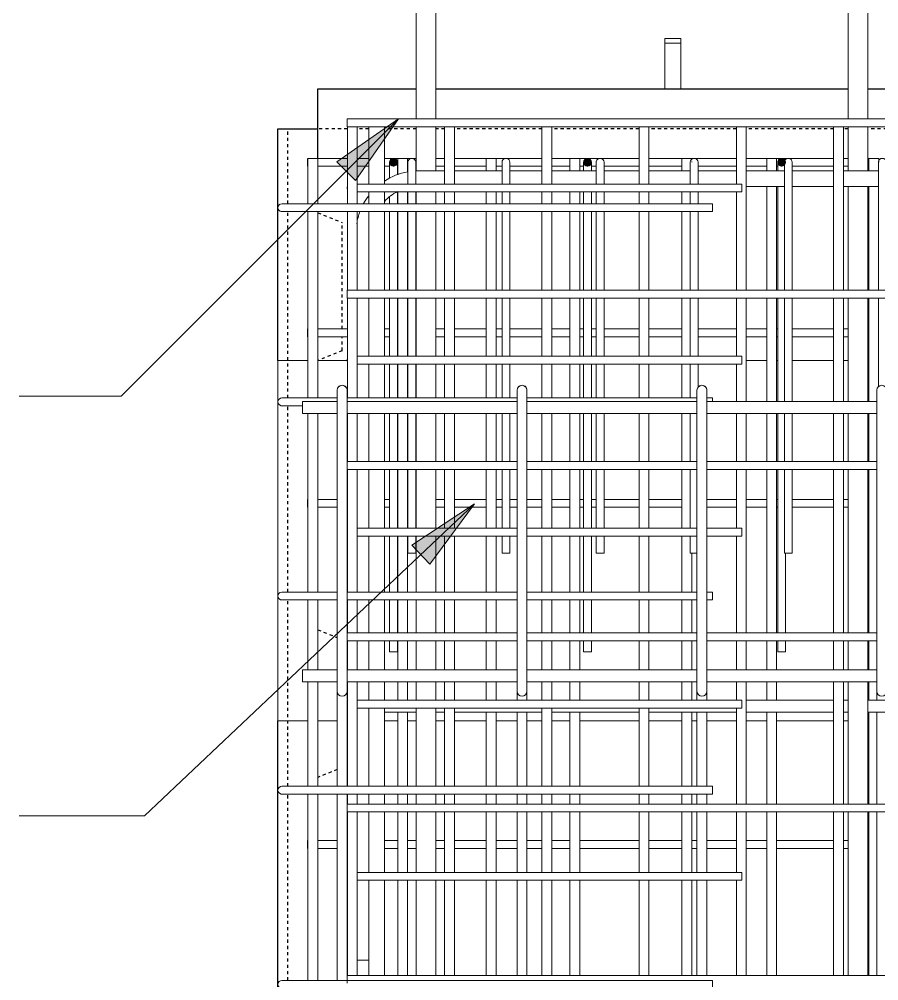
# Model space of a CAD drawing. Header units: millimetres. Extents: x -7141 to 5307, y -2677 to 10424.
# Drawn here: x -4558 to -3688, y 6797 to 7771 of the extents above; entities that cross this region are included whole.
import ezdxf

# ---------------------------------------------------------------- set-up
doc = ezdxf.new("R2010")
doc.units = ezdxf.units.MM
doc.linetypes.add('Dash', pattern=[6.36, 3.18, -3.18])
for name, color, linetype, lineweight in [('A-GENM', 13, 'Continuous', 18), ('A-WALL', 113, 'Continuous', 25), ('A-WALL-HDLN', 110, 'Dash', 25), ('S-BEAM', 12, 'Continuous', 18), ('S-RBAR', 171, 'Continuous', 18), ('S-RBAR-IDEN', 171, 'Continuous', 9)]:
    doc.layers.add(name, color=color, linetype=linetype, lineweight=lineweight)

# ---------------------------------------------------------------- blocks, each defined once
blk = doc.blocks.new('RR spread anchor face based - RR-SA-7_5-260-1726841-Elevation Front 1')
at = {"layer": 'A-GENM'}
for p, q in [((-3904.2, 7746.6), (-3904.2, 7751.6)), ((-3904.2, 7751.6), (-3888.2, 7751.6)), ((-3888.2, 7751.6), (-3888.2, 7746.6)), ((-3904.2, 7700), (-3904.2, 7746.6)), ((-3888.2, 7746.6), (-3904.2, 7746.6)), ((-3888.2, 7746.6), (-3888.2, 7700))]:
    blk.add_line(p, q, dxfattribs=at)

msp = doc.modelspace()

# ---------------------------------------------------------------- hatches: boundary and pattern name
at = {"layer": 'S-RBAR'}
for points in [[(-4179.26, 7622), (-4175.26, 7626), (-4179.26, 7630), (-4183.26, 7626), (-4180.63, 7623.37)], [(-3982.63, 7622), (-3978.63, 7626), (-3982.63, 7630), (-3986.63, 7626), (-3984, 7623.37)], [(-3785.99, 7622), (-3781.99, 7626), (-3785.99, 7630), (-3789.99, 7626), (-3787.36, 7623.37)]]:
    msp.add_hatch(color=256, dxfattribs=at).paths.add_polyline_path(points)
h = msp.add_hatch(color=256, dxfattribs=at)
edge = h.paths.add_edge_path()
edge.add_arc((-4179.26, 7626), 4, 0, 360)
h = msp.add_hatch(color=256, dxfattribs=at)
edge = h.paths.add_edge_path()
edge.add_arc((-3982.63, 7626), 4, 0, 360)
h = msp.add_hatch(color=256, dxfattribs=at)
edge = h.paths.add_edge_path()
edge.add_arc((-3785.99, 7626), 4, 0, 360)
at = {"layer": 'S-RBAR-IDEN'}
for points in [[(-4174.05, 7670.04), (-4236.45, 7626.39), (-4217.76, 7607.68)], [(-4097.05, 7279.92), (-4160.63, 7238), (-4142.46, 7218.78)]]:
    msp.add_hatch(color=256, dxfattribs=at).paths.add_polyline_path(points)

# ---------------------------------------------------------------- linework, layer by layer
at = {"layer": 'A-WALL'}
for p, q in [((-4156.2, 7700), (-4256.2, 7700)), ((-4256.2, 7700), (-4256.2, 7630)), ((-3718.7, 7700), (-4136.2, 7700)), ((-3118.7, 7700), (-3698.7, 7700)), ((-4296.2, 7425), (-4296.2, 7660)), ((-4296.2, 7660), (-4256.2, 7660)), ((-4296.2, -1395), (-4296.2, 7060))]:
    msp.add_line(p, q, dxfattribs=at)
at = {"layer": 'A-WALL-HDLN'}
for p, q in [((-4286.19, 7584), (-4286.19, 7660)), ((-4225.9, 7660), (-4256.2, 7660)), ((-4204.2, 7660), (-4215.9, 7660)), ((-4156.2, 7660), (-4188.2, 7660)), ((-4127.39, 7660), (-4136.2, 7660)), ((-4028.89, 7660), (-4117.39, 7660)), ((-3930.38, 7660), (-4018.89, 7660)), ((-3831.88, 7660), (-3920.38, 7660)), ((-3733.38, 7660), (-3821.88, 7660)), ((-3718.7, 7660), (-3723.38, 7660)), ((-3634.87, 7660), (-3698.7, 7660)), ((-4286.19, 7387.22), (-4286.19, 7576)), ((-4255.84, 7574.86), (-4231.2, 7565)), ((-4231.2, 7457.17), (-4231.2, 7565)), ((-4231.2, 7435), (-4231.2, 7449.17)), ((-4231.2, 7435), (-4255.84, 7425.14)), ((-4286.19, 7190.44), (-4286.19, 7379.22)), ((-4286.19, 6993.67), (-4286.19, 7182.44)), ((-4255.84, 7152.36), (-4236.2, 7144.5)), ((-4236.2, 7010.5), (-4255.84, 7002.64)), ((-4286.19, 6796.89), (-4286.19, 6985.67))]:
    msp.add_line(p, q, dxfattribs=at)
at = {"layer": 'S-BEAM'}
for p, q in [((-4265.84, 7425), (-4296.2, 7425)), ((-4296.2, 7425), (-4296.2, 7060)), ((-4226.12, 7425), (-4255.84, 7425)), ((-3801.08, 7425), (-3821.88, 7425)), ((-3789.99, 7425), (-3791.08, 7425)), ((-3733.38, 7425), (-3775.27, 7425)), ((-3718.7, 7425), (-3723.38, 7425)), ((-3697.63, 7425), (-3698.7, 7425)), ((-4296.2, 7060), (-4265.84, 7060)), ((-4255.84, 7060), (-4236.2, 7060)), ((-4188.2, 7060), (-4174.89, 7060)), ((-4164.89, 7060), (-4156.2, 7060)), ((-4136.2, 7060), (-4127.39, 7060)), ((-4117.39, 7060), (-4085.19, 7060)), ((-4075.19, 7060), (-4053.97, 7060)), ((-4043.97, 7060), (-4028.89, 7060)), ((-4018.89, 7060), (-4000.49, 7060)), ((-3990.49, 7060), (-3930.38, 7060)), ((-3920.38, 7060), (-3887.03, 7060)), ((-3877.03, 7060), (-3871.75, 7060)), ((-3861.75, 7060), (-3831.88, 7060)), ((-3821.88, 7060), (-3801.08, 7060)), ((-3791.08, 7060), (-3733.38, 7060)), ((-3723.38, 7060), (-3718.7, 7060)), ((-3698.7, 7060), (-3697.63, 7060))]:
    msp.add_line(p, q, dxfattribs=at)
at = {"layer": 'S-RBAR'}
for p, q in [((-4156.2, 7670), (-4156.2, 8370)), ((-4136.2, 7670), (-4136.2, 8370)), ((-3718.7, 7670), (-3718.7, 8370)), ((-3698.7, 7670), (-3698.7, 8370)), ((-4226.2, 7670), (-2591.2, 7670)), ((-4226.2, 7662), (-4226.2, 7670)), ((-4226.2, 7662), (-2591.2, 7662)), ((-4225.9, 7584), (-4225.9, 7662)), ((-4215.9, 7584), (-4215.9, 7662)), ((-4204.2, 7604), (-4204.2, 7662)), ((-4188.2, 7604), (-4188.2, 7662)), ((-4156.2, 7617), (-4156.2, 7662)), ((-4136.2, 7617.33), (-4136.2, 7662)), ((-4127.39, 7604), (-4127.39, 7662)), ((-4117.39, 7604), (-4117.39, 7662)), ((-4028.89, 7604), (-4028.89, 7662)), ((-4018.89, 7604), (-4018.89, 7662)), ((-3930.38, 7604), (-3930.38, 7662)), ((-3920.38, 7604), (-3920.38, 7662)), ((-3831.88, 7604), (-3831.88, 7662)), ((-3821.88, 7496.4), (-3821.88, 7662)), ((-3733.38, 7496.4), (-3733.38, 7662)), ((-3723.38, 7496.4), (-3723.38, 7662)), ((-3718.7, 7617.33), (-3718.7, 7662)), ((-3698.7, 7617.33), (-3698.7, 7662)), ((-4266.2, 7622), (-4266.2, 7630)), ((-4255.84, 7630), (-4265.84, 7630)), ((-4265.84, 7584), (-4265.84, 7630)), ((-4255.84, 7584), (-4255.84, 7630)), ((-4255.84, 7630), (-4225.9, 7630)), ((-4215.9, 7630), (-4204.2, 7630)), ((-4188.2, 7630), (-4174.89, 7630)), ((-4179.26, 7630), (-4183.26, 7626)), ((-4175.26, 7626), (-4179.26, 7630)), ((-4164.89, 7630), (-4174.89, 7630)), ((-4174.89, 7613.2), (-4174.89, 7630)), ((-4164.89, 7615.86), (-4164.89, 7630)), ((-4164.89, 7630), (-4156.2, 7630)), ((-4136.2, 7630), (-4127.39, 7630)), ((-4117.39, 7630), (-4085.19, 7630)), ((-4075.19, 7630), (-4085.19, 7630)), ((-4085.19, 7617.33), (-4085.19, 7630)), ((-4075.19, 7617.33), (-4075.19, 7630)), ((-4075.19, 7630), (-4028.89, 7630)), ((-4018.89, 7630), (-4000.49, 7630)), ((-3990.49, 7630), (-4000.49, 7630)), ((-4000.49, 7617.33), (-4000.49, 7630)), ((-3990.49, 7617.33), (-3990.49, 7630)), ((-3990.49, 7630), (-3930.38, 7630)), ((-3982.63, 7630), (-3986.63, 7626)), ((-3978.63, 7626), (-3982.63, 7630)), ((-3920.38, 7630), (-3887.03, 7630)), ((-3877.03, 7630), (-3887.03, 7630)), ((-3887.03, 7617.33), (-3887.03, 7630)), ((-3877.03, 7628.79), (-3877.03, 7630)), ((-3877.03, 7630), (-3831.88, 7630)), ((-3821.88, 7630), (-3801.08, 7630)), ((-3791.08, 7630), (-3801.08, 7630)), ((-3801.08, 7617.33), (-3801.08, 7630)), ((-3791.08, 7617.33), (-3791.08, 7630)), ((-3791.08, 7630), (-3733.38, 7630)), ((-3785.99, 7630), (-3789.99, 7626)), ((-3781.99, 7626), (-3785.99, 7630)), ((-3723.38, 7630), (-3718.7, 7630)), ((-3698.7, 7630), (-3697.63, 7630)), ((-3687.63, 7630), (-3697.63, 7630)), ((-3697.63, 7617.33), (-3697.63, 7630)), ((-3687.63, 7627.46), (-3687.63, 7630)), ((-4255.84, 7622), (-4225.9, 7622)), ((-4215.9, 7622), (-4204.2, 7622)), ((-4188.2, 7622), (-4183.26, 7622)), ((-4183.26, 7626), (-4183.26, 7610.11)), ((-4183.26, 7626), (-4180.63, 7623.37)), ((-4180.63, 7623.37), (-4179.26, 7622)), ((-4179.26, 7622), (-4175.26, 7626)), ((-4175.26, 7626), (-4175.26, 7613.63)), ((-4164.58, 7604.26), (-4164.58, 7626)), ((-4156.58, 7604.26), (-4156.58, 7626)), ((-4136.2, 7622), (-4127.39, 7622)), ((-4117.39, 7622), (-4085.19, 7622)), ((-4075.19, 7622), (-4069.25, 7622)), ((-4069.25, 7604.26), (-4069.25, 7626)), ((-4061.25, 7604.26), (-4061.25, 7626)), ((-4061.25, 7622), (-4028.89, 7622)), ((-4018.89, 7622), (-4000.49, 7622)), ((-3990.49, 7622), (-3986.63, 7622)), ((-3986.63, 7626), (-3986.63, 7617.77)), ((-3986.63, 7626), (-3984, 7623.37)), ((-3984, 7623.37), (-3982.63, 7622)), ((-3982.63, 7622), (-3978.63, 7626)), ((-3978.63, 7626), (-3978.63, 7617.77)), ((-3978.63, 7622), (-3973.92, 7622)), ((-3973.92, 7604.26), (-3973.92, 7626)), ((-3965.92, 7604.26), (-3965.92, 7626)), ((-3965.92, 7622), (-3930.38, 7622)), ((-3920.38, 7622), (-3887.03, 7622)), ((-3878.6, 7604.26), (-3878.6, 7626)), ((-3877.03, 7626), (-3877.03, 7626.85)), ((-3870.6, 7604.26), (-3870.6, 7626)), ((-3870.6, 7622), (-3831.88, 7622)), ((-3821.88, 7622), (-3801.08, 7622)), ((-3791.08, 7622), (-3789.99, 7622)), ((-3789.99, 7626), (-3789.99, 7617.77)), ((-3789.99, 7626), (-3787.36, 7623.37)), ((-3787.36, 7623.37), (-3785.99, 7622)), ((-3785.99, 7622), (-3781.99, 7626)), ((-3783.27, 7590), (-3783.27, 7626)), ((-3775.27, 7590), (-3775.27, 7626)), ((-3775.27, 7622), (-3733.38, 7622)), ((-3723.38, 7622), (-3718.7, 7622)), ((-3698.7, 7622), (-3697.63, 7622)), ((-3687.94, 7590), (-3687.94, 7626)), ((-3687.63, 7626), (-3687.63, 7627.01)), ((-4153.7, 7617.33), (-4127.39, 7617.33)), ((-4117.39, 7617.33), (-4069.25, 7617.33)), ((-4061.25, 7617.33), (-4028.89, 7617.33)), ((-4018.89, 7617.33), (-3973.92, 7617.33)), ((-3965.92, 7617.33), (-3930.38, 7617.33)), ((-3920.38, 7617.33), (-3878.6, 7617.33)), ((-3870.6, 7617.33), (-3831.88, 7617.33)), ((-3821.88, 7617.33), (-3783.27, 7617.33)), ((-3775.27, 7617.33), (-3733.38, 7617.33)), ((-3723.38, 7617.33), (-3687.94, 7617.33)), ((-4186.2, 7604), (-4216.27, 7604)), ((-4186.2, 7604), (-3826.2, 7604)), ((-3826.2, 7596), (-3826.2, 7604)), ((-3821.88, 7601.33), (-3783.27, 7601.33)), ((-3801.08, 7496.4), (-3801.08, 7601.33)), ((-3791.08, 7496.4), (-3791.08, 7601.33)), ((-3789.99, 7601.33), (-3789.99, 7496.4)), ((-3775.27, 7601.33), (-3733.38, 7601.33)), ((-3723.38, 7601.33), (-3687.94, 7601.33)), ((-3718.7, 7496.4), (-3718.7, 7601.33)), ((-3698.7, 7496.4), (-3698.7, 7601.33)), ((-3697.63, 7496.4), (-3697.63, 7601.33)), ((-4186.2, 7596), (-4216.27, 7596)), ((-4204.2, 7584), (-4204.2, 7596)), ((-4188.2, 7584), (-4188.2, 7596)), ((-4186.2, 7596), (-3826.2, 7596)), ((-4175.26, 7595.87), (-4175.26, 7584)), ((-4174.89, 7584), (-4174.89, 7596)), ((-4164.89, 7584), (-4164.89, 7596)), ((-4164.58, 7590), (-4164.58, 7596.25)), ((-4156.58, 7590), (-4156.58, 7596.25)), ((-4156.2, 7584), (-4156.2, 7596)), ((-4136.2, 7584), (-4136.2, 7596)), ((-4127.39, 7584), (-4127.39, 7596)), ((-4117.39, 7584), (-4117.39, 7596)), ((-4085.19, 7584), (-4085.19, 7596)), ((-4075.19, 7584), (-4075.19, 7596)), ((-4069.25, 7590), (-4069.25, 7596.25)), ((-4061.25, 7590), (-4061.25, 7596.25)), ((-4028.89, 7584), (-4028.89, 7596)), ((-4018.89, 7584), (-4018.89, 7596)), ((-4000.49, 7584), (-4000.49, 7596)), ((-3990.49, 7584), (-3990.49, 7596)), ((-3986.63, 7596), (-3986.63, 7584)), ((-3978.63, 7596), (-3978.63, 7584)), ((-3973.92, 7590), (-3973.92, 7596.25)), ((-3965.92, 7590), (-3965.92, 7596.25)), ((-3930.38, 7584), (-3930.38, 7596)), ((-3920.38, 7584), (-3920.38, 7596)), ((-3887.03, 7584), (-3887.03, 7596)), ((-3878.6, 7590), (-3878.6, 7596.25)), ((-3870.6, 7590), (-3870.6, 7596.25)), ((-3831.88, 7496.4), (-3831.88, 7596)), ((-4272.2, 7584), (-4292.2, 7584)), ((-4272.2, 7584), (-3856.2, 7584)), ((-4183.26, 7590.51), (-4183.26, 7584)), ((-4164.58, 7590), (-4164.58, 7584)), ((-4156.58, 7590), (-4156.58, 7584)), ((-4069.25, 7590), (-4069.25, 7584)), ((-4061.25, 7590), (-4061.25, 7584)), ((-3973.92, 7590), (-3973.92, 7584)), ((-3965.92, 7590), (-3965.92, 7584)), ((-3878.6, 7590), (-3878.6, 7584)), ((-3870.6, 7590), (-3870.6, 7584)), ((-3856.2, 7576), (-3856.2, 7584)), ((-3783.27, 7590), (-3783.27, 7496.4)), ((-3775.27, 7590), (-3775.27, 7496.4)), ((-3687.94, 7590), (-3687.94, 7496.4)), ((-4272.2, 7576), (-4292.2, 7576)), ((-4272.2, 7576), (-3856.2, 7576)), ((-4265.84, 7387.22), (-4265.84, 7576)), ((-4255.84, 7387.22), (-4255.84, 7576)), ((-4225.9, 7496.4), (-4225.9, 7576)), ((-4215.9, 7496.4), (-4215.9, 7576)), ((-4204.2, 7496.4), (-4204.2, 7576)), ((-4188.2, 7496.4), (-4188.2, 7576)), ((-4183.26, 7576), (-4183.26, 7496.4)), ((-4175.26, 7576), (-4175.26, 7496.4)), ((-4174.89, 7496.4), (-4174.89, 7576)), ((-4164.89, 7496.4), (-4164.89, 7576)), ((-4164.58, 7576), (-4164.58, 7496.4)), ((-4156.58, 7576), (-4156.58, 7496.4)), ((-4156.2, 7496.4), (-4156.2, 7576)), ((-4136.2, 7496.4), (-4136.2, 7576)), ((-4127.39, 7496.4), (-4127.39, 7576)), ((-4117.39, 7496.4), (-4117.39, 7576)), ((-4085.19, 7496.4), (-4085.19, 7576)), ((-4075.19, 7496.4), (-4075.19, 7576)), ((-4069.25, 7576), (-4069.25, 7496.4)), ((-4061.25, 7576), (-4061.25, 7496.4)), ((-4028.89, 7496.4), (-4028.89, 7576)), ((-4018.89, 7496.4), (-4018.89, 7576)), ((-4000.49, 7496.4), (-4000.49, 7576)), ((-3990.49, 7496.4), (-3990.49, 7576)), ((-3986.63, 7576), (-3986.63, 7496.4)), ((-3978.63, 7576), (-3978.63, 7496.4)), ((-3973.92, 7576), (-3973.92, 7496.4)), ((-3965.92, 7576), (-3965.92, 7496.4)), ((-3930.38, 7496.4), (-3930.38, 7576)), ((-3920.38, 7496.4), (-3920.38, 7576)), ((-3887.03, 7496.4), (-3887.03, 7576)), ((-3878.6, 7576), (-3878.6, 7496.4)), ((-3870.6, 7576), (-3870.6, 7496.4)), ((-4226.2, 7496.4), (-2591.2, 7496.4)), ((-4226.2, 7488.4), (-4226.2, 7496.4)), ((-4226.2, 7488.4), (-2591.2, 7488.4)), ((-4225.9, 7387.22), (-4225.9, 7488.4)), ((-4215.9, 7387.22), (-4215.9, 7488.4)), ((-4204.2, 7429.59), (-4204.2, 7488.4)), ((-4188.2, 7429.59), (-4188.2, 7488.4)), ((-4183.26, 7488.4), (-4183.26, 7429.59)), ((-4175.26, 7488.4), (-4175.26, 7429.59)), ((-4174.89, 7429.59), (-4174.89, 7488.4)), ((-4164.89, 7429.59), (-4164.89, 7488.4)), ((-4164.58, 7488.4), (-4164.58, 7429.59)), ((-4156.58, 7488.4), (-4156.58, 7429.59)), ((-4156.2, 7429.59), (-4156.2, 7488.4)), ((-4136.2, 7429.59), (-4136.2, 7488.4)), ((-4127.39, 7429.59), (-4127.39, 7488.4)), ((-4117.39, 7429.59), (-4117.39, 7488.4)), ((-4085.19, 7429.59), (-4085.19, 7488.4)), ((-4075.19, 7429.59), (-4075.19, 7488.4)), ((-4069.25, 7488.4), (-4069.25, 7429.59)), ((-4061.25, 7488.4), (-4061.25, 7429.59)), ((-4028.89, 7429.59), (-4028.89, 7488.4)), ((-4018.89, 7429.59), (-4018.89, 7488.4)), ((-4000.49, 7429.59), (-4000.49, 7488.4)), ((-3990.49, 7429.59), (-3990.49, 7488.4)), ((-3986.63, 7488.4), (-3986.63, 7429.59)), ((-3978.63, 7488.4), (-3978.63, 7429.59)), ((-3973.92, 7488.4), (-3973.92, 7429.59)), ((-3965.92, 7488.4), (-3965.92, 7429.59)), ((-3930.38, 7429.59), (-3930.38, 7488.4)), ((-3920.38, 7429.59), (-3920.38, 7488.4)), ((-3887.03, 7429.59), (-3887.03, 7488.4)), ((-3878.6, 7488.4), (-3878.6, 7429.59)), ((-3870.6, 7488.4), (-3870.6, 7429.59)), ((-3831.88, 7429.59), (-3831.88, 7488.4)), ((-3821.88, 7383.57), (-3821.88, 7488.4)), ((-3801.08, 7383.57), (-3801.08, 7488.4)), ((-3791.08, 7383.57), (-3791.08, 7488.4)), ((-3789.99, 7488.4), (-3789.99, 7383.57)), ((-3783.27, 7488.4), (-3783.27, 7383.57)), ((-3775.27, 7488.4), (-3775.27, 7383.57)), ((-3733.38, 7383.57), (-3733.38, 7488.4)), ((-3723.38, 7383.57), (-3723.38, 7488.4)), ((-3718.7, 7383.57), (-3718.7, 7488.4)), ((-3698.7, 7383.57), (-3698.7, 7488.4)), ((-3697.63, 7383.57), (-3697.63, 7488.4)), ((-3687.94, 7488.4), (-3687.94, 7398.2)), ((-4266.2, 7449.17), (-4266.2, 7457.17)), ((-4255.84, 7457.17), (-4225.9, 7457.17)), ((-4188.2, 7457.17), (-4183.26, 7457.17)), ((-4136.2, 7457.17), (-4127.39, 7457.17)), ((-4117.39, 7457.17), (-4085.19, 7457.17)), ((-4075.19, 7457.17), (-4069.25, 7457.17)), ((-4061.25, 7457.17), (-4028.89, 7457.17)), ((-4018.89, 7457.17), (-4000.49, 7457.17)), ((-3990.49, 7457.17), (-3986.63, 7457.17)), ((-3978.63, 7457.17), (-3973.92, 7457.17)), ((-3965.92, 7457.17), (-3930.38, 7457.17)), ((-3920.38, 7457.17), (-3887.03, 7457.17)), ((-3870.6, 7457.17), (-3831.88, 7457.17)), ((-3821.88, 7457.17), (-3801.08, 7457.17)), ((-3791.08, 7457.17), (-3789.99, 7457.17)), ((-3775.27, 7457.17), (-3733.38, 7457.17)), ((-3723.38, 7457.17), (-3718.7, 7457.17)), ((-3698.7, 7457.17), (-3697.63, 7457.17)), ((-4255.84, 7449.17), (-4225.9, 7449.17)), ((-4188.2, 7449.17), (-4183.26, 7449.17)), ((-4136.2, 7449.17), (-4127.39, 7449.17)), ((-4117.39, 7449.17), (-4085.19, 7449.17)), ((-4075.19, 7449.17), (-4069.25, 7449.17)), ((-4061.25, 7449.17), (-4028.89, 7449.17)), ((-4018.89, 7449.17), (-4000.49, 7449.17)), ((-3990.49, 7449.17), (-3986.63, 7449.17)), ((-3978.63, 7449.17), (-3973.92, 7449.17)), ((-3965.92, 7449.17), (-3930.38, 7449.17)), ((-3920.38, 7449.17), (-3887.03, 7449.17)), ((-3870.6, 7449.17), (-3831.88, 7449.17)), ((-3821.88, 7449.17), (-3801.08, 7449.17)), ((-3791.08, 7449.17), (-3789.99, 7449.17)), ((-3775.27, 7449.17), (-3733.38, 7449.17)), ((-3723.38, 7449.17), (-3718.7, 7449.17)), ((-3698.7, 7449.17), (-3697.63, 7449.17)), ((-4186.2, 7429.59), (-4216.27, 7429.59)), ((-4186.2, 7429.59), (-3826.2, 7429.59)), ((-3826.2, 7421.59), (-3826.2, 7429.59)), ((-4186.2, 7421.59), (-4216.27, 7421.59)), ((-4204.2, 7387.22), (-4204.2, 7421.59)), ((-4188.2, 7387.22), (-4188.2, 7421.59)), ((-4186.2, 7421.59), (-3826.2, 7421.59)), ((-4183.26, 7421.59), (-4183.26, 7387.22)), ((-4175.26, 7421.59), (-4175.26, 7387.22)), ((-4174.89, 7387.22), (-4174.89, 7421.59)), ((-4164.89, 7387.22), (-4164.89, 7421.59)), ((-4164.58, 7421.59), (-4164.58, 7387.22)), ((-4156.58, 7421.59), (-4156.58, 7387.22)), ((-4156.2, 7387.22), (-4156.2, 7421.59)), ((-4136.2, 7387.22), (-4136.2, 7421.59)), ((-4127.39, 7387.22), (-4127.39, 7421.59)), ((-4117.39, 7387.22), (-4117.39, 7421.59)), ((-4085.19, 7387.22), (-4085.19, 7421.59)), ((-4075.19, 7387.22), (-4075.19, 7421.59)), ((-4069.25, 7421.59), (-4069.25, 7387.22)), ((-4061.25, 7421.59), (-4061.25, 7387.22)), ((-4028.89, 7387.22), (-4028.89, 7421.59)), ((-4018.89, 7387.22), (-4018.89, 7421.59)), ((-4000.49, 7387.22), (-4000.49, 7421.59)), ((-3990.49, 7387.22), (-3990.49, 7421.59)), ((-3986.63, 7421.59), (-3986.63, 7387.22)), ((-3978.63, 7421.59), (-3978.63, 7387.22)), ((-3973.92, 7421.59), (-3973.92, 7387.22)), ((-3965.92, 7421.59), (-3965.92, 7387.22)), ((-3930.38, 7387.22), (-3930.38, 7421.59)), ((-3920.38, 7387.22), (-3920.38, 7421.59)), ((-3887.03, 7387.22), (-3887.03, 7421.59)), ((-3878.6, 7421.59), (-3878.6, 7387.22)), ((-3870.6, 7421.59), (-3870.6, 7397.87)), ((-3831.88, 7383.57), (-3831.88, 7421.59)), ((-4272.2, 7387.22), (-4292.2, 7387.22)), ((-4272.2, 7387.22), (-4236.2, 7387.22)), ((-4236.2, 7395), (-4236.2, 7360)), ((-4226.2, 7395), (-4226.2, 7360)), ((-4226.2, 7387.22), (-4053.97, 7387.22)), ((-4053.97, 7395), (-4053.97, 7360)), ((-4043.97, 7395), (-4043.97, 7360)), ((-4043.97, 7387.22), (-3871.75, 7387.22)), ((-3871.75, 7395), (-3871.75, 7360)), ((-3861.75, 7395), (-3861.75, 7360)), ((-3861.75, 7387.22), (-3856.2, 7387.22)), ((-3856.2, 7383.57), (-3856.2, 7387.22)), ((-3689.53, 7395), (-3689.53, 7360)), ((-4272.2, 7379.22), (-4292.2, 7379.22)), ((-4272.2, 7379.22), (-4271.2, 7379.22)), ((-4271.2, 7383.57), (-4236.2, 7383.57)), ((-4271.2, 7371.57), (-4271.2, 7383.57)), ((-4226.2, 7383.57), (-4053.97, 7383.57)), ((-4043.97, 7383.57), (-3871.75, 7383.57)), ((-3861.75, 7383.57), (-3689.53, 7383.57)), ((-4271.2, 7371.57), (-4236.2, 7371.57)), ((-4265.84, 7190.44), (-4265.84, 7371.57)), ((-4255.84, 7190.44), (-4255.84, 7371.57)), ((-4226.2, 7371.57), (-4053.97, 7371.57)), ((-4225.9, 7322.81), (-4225.9, 7371.57)), ((-4215.9, 7322.81), (-4215.9, 7371.57)), ((-4204.2, 7322.81), (-4204.2, 7371.57)), ((-4188.2, 7322.81), (-4188.2, 7371.57)), ((-4183.26, 7371.57), (-4183.26, 7322.81)), ((-4175.26, 7371.57), (-4175.26, 7322.81)), ((-4174.89, 7322.81), (-4174.89, 7371.57)), ((-4164.89, 7322.81), (-4164.89, 7371.57)), ((-4164.58, 7371.57), (-4164.58, 7322.81)), ((-4156.58, 7371.57), (-4156.58, 7322.81)), ((-4156.2, 7322.81), (-4156.2, 7371.57)), ((-4136.2, 7322.81), (-4136.2, 7371.57)), ((-4127.39, 7322.81), (-4127.39, 7371.57)), ((-4117.39, 7322.81), (-4117.39, 7371.57)), ((-4085.19, 7322.81), (-4085.19, 7371.57)), ((-4075.19, 7322.81), (-4075.19, 7371.57)), ((-4069.25, 7371.57), (-4069.25, 7322.81)), ((-4061.25, 7371.57), (-4061.25, 7322.81)), ((-4043.97, 7371.57), (-3871.75, 7371.57)), ((-4028.89, 7322.81), (-4028.89, 7371.57)), ((-4018.89, 7322.81), (-4018.89, 7371.57)), ((-4000.49, 7322.81), (-4000.49, 7371.57)), ((-3990.49, 7322.81), (-3990.49, 7371.57)), ((-3986.63, 7371.57), (-3986.63, 7322.81)), ((-3978.63, 7371.57), (-3978.63, 7322.81)), ((-3973.92, 7371.57), (-3973.92, 7322.81)), ((-3965.92, 7371.57), (-3965.92, 7322.81)), ((-3930.38, 7322.81), (-3930.38, 7371.57)), ((-3920.38, 7322.81), (-3920.38, 7371.57)), ((-3887.03, 7322.81), (-3887.03, 7371.57)), ((-3878.6, 7371.57), (-3878.6, 7322.81)), ((-3861.75, 7371.57), (-3689.53, 7371.57)), ((-3831.88, 7322.81), (-3831.88, 7371.57)), ((-3821.88, 7322.81), (-3821.88, 7371.57)), ((-3801.08, 7322.81), (-3801.08, 7371.57)), ((-3791.08, 7322.81), (-3791.08, 7371.57)), ((-3789.99, 7371.57), (-3789.99, 7322.81)), ((-3783.27, 7371.57), (-3783.27, 7322.81)), ((-3775.27, 7371.57), (-3775.27, 7322.81)), ((-3733.38, 7322.81), (-3733.38, 7371.57)), ((-3723.38, 7322.81), (-3723.38, 7371.57)), ((-3718.7, 7322.81), (-3718.7, 7371.57)), ((-3698.7, 7322.81), (-3698.7, 7371.57)), ((-3697.63, 7322.81), (-3697.63, 7371.57)), ((-4236.2, 7125), (-4236.2, 7360)), ((-4226.2, 7125), (-4226.2, 7360)), ((-4053.97, 7125), (-4053.97, 7360)), ((-4043.97, 7125), (-4043.97, 7360)), ((-3871.75, 7125), (-3871.75, 7360)), ((-3861.75, 7125), (-3861.75, 7360)), ((-3689.53, 7125), (-3689.53, 7360)), ((-4226.2, 7322.81), (-4053.97, 7322.81)), ((-4043.97, 7322.81), (-3871.75, 7322.81)), ((-3861.75, 7322.81), (-3689.53, 7322.81)), ((-4226.2, 7314.81), (-4053.97, 7314.81)), ((-4225.9, 7190.44), (-4225.9, 7314.81)), ((-4215.9, 7190.44), (-4215.9, 7314.81)), ((-4204.2, 7255.18), (-4204.2, 7314.81)), ((-4188.2, 7255.18), (-4188.2, 7314.81)), ((-4183.26, 7314.81), (-4183.26, 7255.18)), ((-4175.26, 7314.81), (-4175.26, 7255.18)), ((-4174.89, 7255.18), (-4174.89, 7314.81)), ((-4164.89, 7255.18), (-4164.89, 7314.81)), ((-4164.58, 7314.81), (-4164.58, 7255.18)), ((-4156.58, 7314.81), (-4156.58, 7255.18)), ((-4156.2, 7255.18), (-4156.2, 7314.81)), ((-4136.2, 7255.18), (-4136.2, 7314.81)), ((-4127.39, 7255.18), (-4127.39, 7314.81)), ((-4117.39, 7255.18), (-4117.39, 7314.81)), ((-4085.19, 7255.18), (-4085.19, 7314.81)), ((-4075.19, 7255.18), (-4075.19, 7314.81)), ((-4069.25, 7314.81), (-4069.25, 7255.18)), ((-4061.25, 7314.81), (-4061.25, 7255.18)), ((-4043.97, 7314.81), (-3871.75, 7314.81)), ((-4028.89, 7255.18), (-4028.89, 7314.81)), ((-4018.89, 7255.18), (-4018.89, 7314.81)), ((-4000.49, 7255.18), (-4000.49, 7314.81)), ((-3990.49, 7255.18), (-3990.49, 7314.81)), ((-3986.63, 7314.81), (-3986.63, 7255.18)), ((-3978.63, 7314.81), (-3978.63, 7255.18)), ((-3973.92, 7314.81), (-3973.92, 7255.18)), ((-3965.92, 7314.81), (-3965.92, 7255.18)), ((-3930.38, 7255.18), (-3930.38, 7314.81)), ((-3920.38, 7255.18), (-3920.38, 7314.81)), ((-3887.03, 7255.18), (-3887.03, 7314.81)), ((-3878.6, 7314.81), (-3878.6, 7255.18)), ((-3861.75, 7314.81), (-3689.53, 7314.81)), ((-3831.88, 7255.18), (-3831.88, 7314.81)), ((-3821.88, 7149.21), (-3821.88, 7314.81)), ((-3801.08, 7149.21), (-3801.08, 7314.81)), ((-3791.08, 7149.21), (-3791.08, 7314.81)), ((-3789.99, 7314.81), (-3789.99, 7149.21)), ((-3783.27, 7314.81), (-3783.27, 7230)), ((-3775.27, 7314.81), (-3775.27, 7230)), ((-3733.38, 7149.21), (-3733.38, 7314.81)), ((-3723.38, 7149.21), (-3723.38, 7314.81)), ((-3718.7, 7149.21), (-3718.7, 7314.81)), ((-3698.7, 7149.21), (-3698.7, 7314.81)), ((-3697.63, 7149.21), (-3697.63, 7314.81)), ((-4266.2, 7276.35), (-4266.2, 7284.35)), ((-4255.84, 7284.35), (-4236.2, 7284.35)), ((-4188.2, 7284.35), (-4183.26, 7284.35)), ((-4136.2, 7284.35), (-4127.39, 7284.35)), ((-4117.39, 7284.35), (-4085.19, 7284.35)), ((-4075.19, 7284.35), (-4069.25, 7284.35)), ((-4061.25, 7284.35), (-4053.97, 7284.35)), ((-4043.97, 7284.35), (-4028.89, 7284.35)), ((-4018.89, 7284.35), (-4000.49, 7284.35)), ((-3990.49, 7284.35), (-3986.63, 7284.35)), ((-3978.63, 7284.35), (-3973.92, 7284.35)), ((-3965.92, 7284.35), (-3930.38, 7284.35)), ((-3920.38, 7284.35), (-3887.03, 7284.35)), ((-3861.75, 7284.35), (-3831.88, 7284.35)), ((-3821.88, 7284.35), (-3801.08, 7284.35)), ((-3791.08, 7284.35), (-3789.99, 7284.35)), ((-3775.27, 7284.35), (-3733.38, 7284.35)), ((-3723.38, 7284.35), (-3718.7, 7284.35)), ((-3698.7, 7284.35), (-3697.63, 7284.35)), ((-4255.84, 7276.35), (-4236.2, 7276.35)), ((-4188.2, 7276.35), (-4183.26, 7276.35)), ((-4136.2, 7276.35), (-4127.39, 7276.35)), ((-4117.39, 7276.35), (-4085.19, 7276.35)), ((-4075.19, 7276.35), (-4069.25, 7276.35)), ((-4061.25, 7276.35), (-4053.97, 7276.35)), ((-4043.97, 7276.35), (-4028.89, 7276.35)), ((-4018.89, 7276.35), (-4000.49, 7276.35)), ((-3990.49, 7276.35), (-3986.63, 7276.35)), ((-3978.63, 7276.35), (-3973.92, 7276.35)), ((-3965.92, 7276.35), (-3930.38, 7276.35)), ((-3920.38, 7276.35), (-3887.03, 7276.35)), ((-3861.75, 7276.35), (-3831.88, 7276.35)), ((-3821.88, 7276.35), (-3801.08, 7276.35)), ((-3791.08, 7276.35), (-3789.99, 7276.35)), ((-3775.27, 7276.35), (-3733.38, 7276.35)), ((-3723.38, 7276.35), (-3718.7, 7276.35)), ((-3698.7, 7276.35), (-3697.63, 7276.35)), ((-4186.2, 7255.18), (-4216.27, 7255.18)), ((-4186.2, 7255.18), (-4053.97, 7255.18)), ((-4043.97, 7255.18), (-3871.75, 7255.18)), ((-3861.75, 7255.18), (-3826.2, 7255.18)), ((-3826.2, 7247.18), (-3826.2, 7255.18)), ((-4186.2, 7247.18), (-4216.27, 7247.18)), ((-4204.2, 7190.44), (-4204.2, 7247.18)), ((-4188.2, 7190.44), (-4188.2, 7247.18)), ((-4186.2, 7247.18), (-4053.97, 7247.18)), ((-4183.26, 7247.18), (-4183.26, 7190.44)), ((-4175.26, 7247.18), (-4175.26, 7190.44)), ((-4174.89, 7190.44), (-4174.89, 7247.18)), ((-4164.89, 7190.44), (-4164.89, 7247.18)), ((-4164.58, 7247.18), (-4164.58, 7230)), ((-4156.58, 7247.18), (-4156.58, 7230)), ((-4156.2, 7190.44), (-4156.2, 7247.18)), ((-4136.2, 7190.44), (-4136.2, 7247.18)), ((-4127.39, 7190.44), (-4127.39, 7247.18)), ((-4117.39, 7190.44), (-4117.39, 7247.18)), ((-4085.19, 7190.44), (-4085.19, 7247.18)), ((-4075.19, 7190.44), (-4075.19, 7247.18)), ((-4069.25, 7247.18), (-4069.25, 7230)), ((-4061.25, 7247.18), (-4061.25, 7230)), ((-4043.97, 7247.18), (-3871.75, 7247.18)), ((-4028.89, 7190.44), (-4028.89, 7247.18)), ((-4018.89, 7190.44), (-4018.89, 7247.18)), ((-4000.49, 7190.44), (-4000.49, 7247.18)), ((-3990.49, 7190.44), (-3990.49, 7247.18)), ((-3986.63, 7247.18), (-3986.63, 7190.44)), ((-3978.63, 7247.18), (-3978.63, 7190.44)), ((-3973.92, 7247.18), (-3973.92, 7230)), ((-3965.92, 7247.18), (-3965.92, 7230)), ((-3930.38, 7190.44), (-3930.38, 7247.18)), ((-3920.38, 7190.44), (-3920.38, 7247.18)), ((-3887.03, 7190.44), (-3887.03, 7247.18)), ((-3878.6, 7247.18), (-3878.6, 7230)), ((-3861.75, 7247.18), (-3826.2, 7247.18)), ((-3831.88, 7149.21), (-3831.88, 7247.18)), ((-4164.58, 7230), (-4156.58, 7230)), ((-4069.25, 7230), (-4061.25, 7230)), ((-3973.92, 7230), (-3965.92, 7230)), ((-3878.6, 7230), (-3871.75, 7230)), ((-3877.03, 7190.44), (-3877.03, 7230)), ((-3783.27, 7230), (-3775.27, 7230)), ((-3781.99, 7230), (-3781.99, 7149.21)), ((-4272.2, 7190.44), (-4292.2, 7190.44)), ((-4272.2, 7182.44), (-4292.2, 7182.44)), ((-4272.2, 7190.44), (-4236.2, 7190.44)), ((-4272.2, 7182.44), (-4236.2, 7182.44)), ((-4265.84, 7111.51), (-4265.84, 7182.44)), ((-4255.84, 7111.51), (-4255.84, 7182.44)), ((-4226.2, 7190.44), (-4053.97, 7190.44)), ((-4226.2, 7182.44), (-4053.97, 7182.44)), ((-4225.9, 7149.21), (-4225.9, 7182.44)), ((-4215.9, 7149.21), (-4215.9, 7182.44)), ((-4204.2, 7149.21), (-4204.2, 7182.44)), ((-4188.2, 7149.21), (-4188.2, 7182.44)), ((-4183.26, 7182.44), (-4183.26, 7149.21)), ((-4175.26, 7182.44), (-4175.26, 7149.21)), ((-4174.89, 7149.21), (-4174.89, 7182.44)), ((-4164.89, 7149.21), (-4164.89, 7182.44)), ((-4156.2, 7149.21), (-4156.2, 7182.44)), ((-4136.2, 7149.21), (-4136.2, 7182.44)), ((-4127.39, 7149.21), (-4127.39, 7182.44)), ((-4117.39, 7149.21), (-4117.39, 7182.44)), ((-4085.19, 7149.21), (-4085.19, 7182.44)), ((-4075.19, 7149.21), (-4075.19, 7182.44)), ((-4043.97, 7190.44), (-3871.75, 7190.44)), ((-4043.97, 7182.44), (-3871.75, 7182.44)), ((-4028.89, 7149.21), (-4028.89, 7182.44)), ((-4018.89, 7149.21), (-4018.89, 7182.44)), ((-4000.49, 7149.21), (-4000.49, 7182.44)), ((-3990.49, 7149.21), (-3990.49, 7182.44)), ((-3986.63, 7182.44), (-3986.63, 7149.21)), ((-3978.63, 7182.44), (-3978.63, 7149.21)), ((-3930.38, 7149.21), (-3930.38, 7182.44)), ((-3920.38, 7149.21), (-3920.38, 7182.44)), ((-3887.03, 7149.21), (-3887.03, 7182.44)), ((-3877.03, 7149.21), (-3877.03, 7182.44)), ((-3861.75, 7190.44), (-3856.2, 7190.44)), ((-3861.75, 7182.44), (-3856.2, 7182.44)), ((-3856.2, 7182.44), (-3856.2, 7190.44)), ((-4226.2, 7149.21), (-4053.97, 7149.21)), ((-4043.97, 7149.21), (-3871.75, 7149.21)), ((-3861.75, 7149.21), (-3689.53, 7149.21)), ((-4226.2, 7141.21), (-4053.97, 7141.21)), ((-4225.9, 7111.51), (-4225.9, 7141.21)), ((-4215.9, 7111.51), (-4215.9, 7141.21)), ((-4204.2, 7111.51), (-4204.2, 7141.21)), ((-4188.2, 7111.51), (-4188.2, 7141.21)), ((-4183.26, 7141.21), (-4183.26, 7130)), ((-4175.26, 7141.21), (-4175.26, 7130)), ((-4174.89, 7111.51), (-4174.89, 7141.21)), ((-4164.89, 7111.51), (-4164.89, 7141.21)), ((-4156.2, 7111.51), (-4156.2, 7141.21)), ((-4136.2, 7111.51), (-4136.2, 7141.21)), ((-4127.39, 7111.51), (-4127.39, 7141.21)), ((-4117.39, 7111.51), (-4117.39, 7141.21)), ((-4085.19, 7111.51), (-4085.19, 7141.21)), ((-4075.19, 7111.51), (-4075.19, 7141.21)), ((-4043.97, 7141.21), (-3871.75, 7141.21)), ((-4028.89, 7111.51), (-4028.89, 7141.21)), ((-4018.89, 7111.51), (-4018.89, 7141.21)), ((-4000.49, 7111.51), (-4000.49, 7141.21)), ((-3990.49, 7111.51), (-3990.49, 7141.21)), ((-3986.63, 7141.21), (-3986.63, 7130)), ((-3978.63, 7141.21), (-3978.63, 7130)), ((-3930.38, 7111.51), (-3930.38, 7141.21)), ((-3920.38, 7111.51), (-3920.38, 7141.21)), ((-3887.03, 7111.51), (-3887.03, 7141.21)), ((-3877.03, 7111.51), (-3877.03, 7141.21)), ((-3861.75, 7141.21), (-3689.53, 7141.21)), ((-3831.88, 7111.51), (-3831.88, 7141.21)), ((-3821.88, 7111.51), (-3821.88, 7141.21)), ((-3801.08, 7111.51), (-3801.08, 7141.21)), ((-3791.08, 7111.51), (-3791.08, 7141.21)), ((-3789.99, 7141.21), (-3789.99, 7130)), ((-3781.99, 7141.21), (-3781.99, 7130)), ((-3733.38, 7111.51), (-3733.38, 7141.21)), ((-3723.38, 7111.51), (-3723.38, 7141.21)), ((-3718.7, 7111.51), (-3718.7, 7141.21)), ((-3698.7, 7111.51), (-3698.7, 7141.21)), ((-3697.63, 7111.51), (-3697.63, 7141.21)), ((-4236.2, 7125), (-4236.2, 7090)), ((-4226.2, 7125), (-4226.2, 7090)), ((-4183.26, 7130), (-4175.26, 7130)), ((-4053.97, 7125), (-4053.97, 7090)), ((-4043.97, 7125), (-4043.97, 7090)), ((-3986.63, 7130), (-3978.63, 7130)), ((-3871.75, 7125), (-3871.75, 7090)), ((-3861.75, 7125), (-3861.75, 7090)), ((-3789.99, 7130), (-3781.99, 7130)), ((-3689.53, 7125), (-3689.53, 7090)), ((-4271.2, 7111.51), (-4236.2, 7111.51)), ((-4271.2, 7099.51), (-4271.2, 7111.51)), ((-4226.2, 7111.51), (-4053.97, 7111.51)), ((-4043.97, 7111.51), (-3871.75, 7111.51)), ((-3861.75, 7111.51), (-3689.53, 7111.51)), ((-4271.2, 7099.51), (-4236.2, 7099.51)), ((-4265.84, 6993.67), (-4265.84, 7099.51)), ((-4255.84, 6993.67), (-4255.84, 7099.51)), ((-4226.2, 7099.51), (-4053.97, 7099.51)), ((-4225.9, 6993.67), (-4225.9, 7099.51)), ((-4215.9, 6993.67), (-4215.9, 7099.51)), ((-4204.2, 7080.76), (-4204.2, 7099.51)), ((-4188.2, 7080.76), (-4188.2, 7099.51)), ((-4174.89, 7080.83), (-4174.89, 7099.51)), ((-4164.89, 7080.83), (-4164.89, 7099.51)), ((-4156.2, 7080.76), (-4156.2, 7099.51)), ((-4136.2, 7080.76), (-4136.2, 7099.51)), ((-4127.39, 7080.76), (-4127.39, 7099.51)), ((-4117.39, 7080.76), (-4117.39, 7099.51)), ((-4085.19, 7080.83), (-4085.19, 7099.51)), ((-4075.19, 7080.83), (-4075.19, 7099.51)), ((-4043.97, 7099.51), (-3871.75, 7099.51)), ((-4028.89, 7080.76), (-4028.89, 7099.51)), ((-4018.89, 7080.76), (-4018.89, 7099.51)), ((-4000.49, 7080.83), (-4000.49, 7099.51)), ((-3990.49, 7080.83), (-3990.49, 7099.51)), ((-3930.38, 7080.76), (-3930.38, 7099.51)), ((-3920.38, 7080.76), (-3920.38, 7099.51)), ((-3887.03, 7080.83), (-3887.03, 7099.51)), ((-3877.03, 7080.83), (-3877.03, 7099.51)), ((-3861.75, 7099.51), (-3689.53, 7099.51)), ((-3831.88, 7080.76), (-3831.88, 7099.51)), ((-3821.88, 6975.62), (-3821.88, 7099.51)), ((-3801.08, 7080.83), (-3801.08, 7099.51)), ((-3791.08, 7080.83), (-3791.08, 7099.51)), ((-3733.38, 6975.62), (-3733.38, 7099.51)), ((-3723.38, 6975.62), (-3723.38, 7099.51)), ((-3718.7, 6975.62), (-3718.7, 7099.51)), ((-3698.7, 6975.62), (-3698.7, 7099.51)), ((-3697.63, 7080.83), (-3697.63, 7099.51)), ((-4236.2, 7055), (-4236.2, 7090)), ((-4226.2, 7081.62), (-4226.2, 7090)), ((-4053.97, 7081.62), (-4053.97, 7090)), ((-4043.97, 7081.62), (-4043.97, 7090)), ((-3871.75, 7081.62), (-3871.75, 7090)), ((-3861.75, 7081.62), (-3861.75, 7090)), ((-3689.53, 7081.62), (-3689.53, 7090)), ((-4226.2, 7068.83), (-4226.2, 7080.83)), ((-4186.2, 7080.76), (-4216.27, 7080.76)), ((-4188.2, 7080.83), (-4156.2, 7080.83)), ((-4186.2, 7080.76), (-3826.2, 7080.76)), ((-4136.2, 7080.83), (-4127.39, 7080.83)), ((-4117.39, 7080.83), (-4028.89, 7080.83)), ((-4018.89, 7080.83), (-3930.38, 7080.83)), ((-3920.38, 7080.83), (-3831.88, 7080.83)), ((-3826.2, 7072.76), (-3826.2, 7080.76)), ((-3821.88, 7080.83), (-3733.38, 7080.83)), ((-3723.38, 7080.83), (-3718.7, 7080.83)), ((-3698.7, 7080.83), (-3634.87, 7080.83)), ((-4226.2, 7055), (-4226.2, 7069.07)), ((-4186.2, 7072.76), (-4216.27, 7072.76)), ((-4204.2, 6993.67), (-4204.2, 7072.76)), ((-4188.2, 6993.67), (-4188.2, 7072.76)), ((-4188.2, 7068.83), (-4156.2, 7068.83)), ((-4186.2, 7072.76), (-3826.2, 7072.76)), ((-4174.89, 6993.67), (-4174.89, 7068.83)), ((-4164.89, 6993.67), (-4164.89, 7068.83)), ((-4156.2, 6993.67), (-4156.2, 7072.76)), ((-4136.2, 6993.67), (-4136.2, 7072.76)), ((-4136.2, 7068.83), (-4127.39, 7068.83)), ((-4127.39, 6993.67), (-4127.39, 7072.76)), ((-4117.39, 6993.67), (-4117.39, 7072.76)), ((-4117.39, 7068.83), (-4028.89, 7068.83)), ((-4085.19, 6993.67), (-4085.19, 7068.83)), ((-4075.19, 6993.67), (-4075.19, 7068.83)), ((-4053.97, 7055), (-4053.97, 7069.07)), ((-4043.97, 7055), (-4043.97, 7069.07)), ((-4028.89, 6993.67), (-4028.89, 7072.76)), ((-4018.89, 6993.67), (-4018.89, 7072.76)), ((-4018.89, 7068.83), (-3930.38, 7068.83)), ((-4000.49, 6993.67), (-4000.49, 7068.83)), ((-3990.49, 6993.67), (-3990.49, 7068.83)), ((-3930.38, 6993.67), (-3930.38, 7072.76)), ((-3920.38, 6993.67), (-3920.38, 7072.76)), ((-3920.38, 7068.83), (-3831.88, 7068.83)), ((-3887.03, 6993.67), (-3887.03, 7068.83)), ((-3877.03, 6993.67), (-3877.03, 7068.83)), ((-3871.75, 7055), (-3871.75, 7069.07)), ((-3861.75, 7055), (-3861.75, 7069.07)), ((-3831.88, 6975.62), (-3831.88, 7072.76)), ((-3821.88, 7068.83), (-3733.38, 7068.83)), ((-3801.08, 6975.62), (-3801.08, 7068.83)), ((-3791.08, 6975.62), (-3791.08, 7068.83)), ((-3723.38, 7068.83), (-3718.7, 7068.83)), ((-3698.7, 7068.83), (-3634.87, 7068.83)), ((-3697.63, 6975.62), (-3697.63, 7068.83)), ((-3689.53, 7055), (-3689.53, 7069.07)), ((-4236.2, 6993.67), (-4236.2, 7055)), ((-4226.2, 6993.67), (-4226.2, 7055)), ((-4053.97, 6993.67), (-4053.97, 7055)), ((-4043.97, 6993.67), (-4043.97, 7055)), ((-3871.75, 6993.67), (-3871.75, 7055)), ((-3861.75, 6993.67), (-3861.75, 7055)), ((-3689.53, 6975.62), (-3689.53, 7055)), ((-4272.2, 6993.67), (-4292.2, 6993.67)), ((-4272.2, 6993.67), (-3856.2, 6993.67)), ((-3856.2, 6985.67), (-3856.2, 6993.67)), ((-4272.2, 6985.67), (-4292.2, 6985.67)), ((-4272.2, 6985.67), (-3856.2, 6985.67)), ((-4265.84, 6796.89), (-4265.84, 6985.67)), ((-4255.84, 6796.89), (-4255.84, 6985.67)), ((-4236.2, 6796.89), (-4236.2, 6985.67)), ((-4226.2, 6975.62), (-4226.2, 6985.67)), ((-4225.9, 6975.62), (-4225.9, 6985.67)), ((-4215.9, 6975.62), (-4215.9, 6985.67)), ((-4204.2, 6975.62), (-4204.2, 6985.67)), ((-4188.2, 6975.62), (-4188.2, 6985.67)), ((-4174.89, 6975.62), (-4174.89, 6985.67)), ((-4164.89, 6975.62), (-4164.89, 6985.67)), ((-4156.2, 6975.62), (-4156.2, 6985.67)), ((-4136.2, 6975.62), (-4136.2, 6985.67)), ((-4127.39, 6975.62), (-4127.39, 6985.67)), ((-4117.39, 6975.62), (-4117.39, 6985.67)), ((-4085.19, 6975.62), (-4085.19, 6985.67)), ((-4075.19, 6975.62), (-4075.19, 6985.67)), ((-4053.97, 6975.62), (-4053.97, 6985.67)), ((-4043.97, 6975.62), (-4043.97, 6985.67)), ((-4028.89, 6975.62), (-4028.89, 6985.67)), ((-4018.89, 6975.62), (-4018.89, 6985.67)), ((-4000.49, 6975.62), (-4000.49, 6985.67)), ((-3990.49, 6975.62), (-3990.49, 6985.67)), ((-3930.38, 6975.62), (-3930.38, 6985.67)), ((-3920.38, 6975.62), (-3920.38, 6985.67)), ((-3887.03, 6975.62), (-3887.03, 6985.67)), ((-3877.03, 6975.62), (-3877.03, 6985.67)), ((-3871.75, 6975.62), (-3871.75, 6985.67)), ((-3861.75, 6975.62), (-3861.75, 6985.67)), ((-4226.2, 6975.62), (-2591.2, 6975.62)), ((-4226.2, 6967.62), (-4226.2, 6975.62)), ((-4226.2, 6967.62), (-2591.2, 6967.62)), ((-4226.2, 6802.02), (-4226.2, 6967.62)), ((-4225.9, 6802.02), (-4225.9, 6967.62)), ((-4215.9, 6802.02), (-4215.9, 6967.62)), ((-4204.2, 6906.35), (-4204.2, 6967.62)), ((-4188.2, 6906.35), (-4188.2, 6967.62)), ((-4174.89, 6906.35), (-4174.89, 6967.62)), ((-4164.89, 6906.35), (-4164.89, 6967.62)), ((-4156.2, 6906.35), (-4156.2, 6967.62)), ((-4136.2, 6906.35), (-4136.2, 6967.62)), ((-4127.39, 6906.35), (-4127.39, 6967.62)), ((-4117.39, 6906.35), (-4117.39, 6967.62)), ((-4085.19, 6906.35), (-4085.19, 6967.62)), ((-4075.19, 6906.35), (-4075.19, 6967.62)), ((-4053.97, 6906.35), (-4053.97, 6967.62)), ((-4043.97, 6906.35), (-4043.97, 6967.62)), ((-4028.89, 6906.35), (-4028.89, 6967.62)), ((-4018.89, 6906.35), (-4018.89, 6967.62)), ((-4000.49, 6906.35), (-4000.49, 6967.62)), ((-3990.49, 6906.35), (-3990.49, 6967.62)), ((-3930.38, 6906.35), (-3930.38, 6967.62)), ((-3920.38, 6906.35), (-3920.38, 6967.62)), ((-3887.03, 6906.35), (-3887.03, 6967.62)), ((-3877.03, 6906.35), (-3877.03, 6967.62)), ((-3871.75, 6906.35), (-3871.75, 6967.62)), ((-3861.75, 6906.35), (-3861.75, 6967.62)), ((-3831.88, 6906.35), (-3831.88, 6967.62)), ((-3821.88, 6802.02), (-3821.88, 6967.62)), ((-3801.08, 6802.02), (-3801.08, 6967.62)), ((-3791.08, 6802.02), (-3791.08, 6967.62)), ((-3733.38, 6802.02), (-3733.38, 6967.62)), ((-3723.38, 6802.02), (-3723.38, 6967.62)), ((-3718.7, 6802.02), (-3718.7, 6967.62)), ((-3698.7, 6802.02), (-3698.7, 6967.62)), ((-3697.63, 6802.02), (-3697.63, 6967.62)), ((-3689.53, 6802.02), (-3689.53, 6967.62)), ((-4266.2, 6930.69), (-4266.2, 6938.69)), ((-4255.84, 6938.69), (-4236.2, 6938.69)), ((-4188.2, 6938.69), (-4174.89, 6938.69)), ((-4164.89, 6938.69), (-4156.2, 6938.69)), ((-4136.2, 6938.69), (-4127.39, 6938.69)), ((-4117.39, 6938.69), (-4085.19, 6938.69)), ((-4075.19, 6938.69), (-4053.97, 6938.69)), ((-4043.97, 6938.69), (-4028.89, 6938.69)), ((-4018.89, 6938.69), (-4000.49, 6938.69)), ((-3990.49, 6938.69), (-3930.38, 6938.69)), ((-3920.38, 6938.69), (-3887.03, 6938.69)), ((-3877.03, 6938.69), (-3871.75, 6938.69)), ((-3861.75, 6938.69), (-3831.88, 6938.69)), ((-3821.88, 6938.69), (-3801.08, 6938.69)), ((-3791.08, 6938.69), (-3733.38, 6938.69)), ((-3723.38, 6938.69), (-3718.7, 6938.69)), ((-3698.7, 6938.69), (-3697.63, 6938.69)), ((-4255.84, 6930.69), (-4236.2, 6930.69)), ((-4188.2, 6930.69), (-4174.89, 6930.69)), ((-4164.89, 6930.69), (-4156.2, 6930.69)), ((-4136.2, 6930.69), (-4127.39, 6930.69)), ((-4117.39, 6930.69), (-4085.19, 6930.69)), ((-4075.19, 6930.69), (-4053.97, 6930.69)), ((-4043.97, 6930.69), (-4028.89, 6930.69)), ((-4018.89, 6930.69), (-4000.49, 6930.69)), ((-3990.49, 6930.69), (-3930.38, 6930.69)), ((-3920.38, 6930.69), (-3887.03, 6930.69)), ((-3877.03, 6930.69), (-3871.75, 6930.69)), ((-3861.75, 6930.69), (-3831.88, 6930.69)), ((-3821.88, 6930.69), (-3801.08, 6930.69)), ((-3791.08, 6930.69), (-3733.38, 6930.69)), ((-3723.38, 6930.69), (-3718.7, 6930.69)), ((-3698.7, 6930.69), (-3697.63, 6930.69)), ((-4186.2, 6906.35), (-4216.27, 6906.35)), ((-4186.2, 6906.35), (-3826.2, 6906.35)), ((-3826.2, 6898.35), (-3826.2, 6906.35)), ((-4186.2, 6898.35), (-4216.27, 6898.35)), ((-4204.2, 6802.02), (-4204.2, 6898.35)), ((-4188.2, 6802.02), (-4188.2, 6898.35)), ((-4186.2, 6898.35), (-3826.2, 6898.35)), ((-4174.89, 6802.02), (-4174.89, 6898.35)), ((-4164.89, 6802.02), (-4164.89, 6898.35)), ((-4156.2, 6802.02), (-4156.2, 6898.35)), ((-4136.2, 6802.02), (-4136.2, 6898.35)), ((-4127.39, 6802.02), (-4127.39, 6898.35)), ((-4117.39, 6802.02), (-4117.39, 6898.35)), ((-4085.19, 6802.02), (-4085.19, 6898.35)), ((-4075.19, 6802.02), (-4075.19, 6898.35)), ((-4053.97, 6802.02), (-4053.97, 6898.35)), ((-4043.97, 6802.02), (-4043.97, 6898.35)), ((-4028.89, 6802.02), (-4028.89, 6898.35)), ((-4018.89, 6802.02), (-4018.89, 6898.35)), ((-4000.49, 6802.02), (-4000.49, 6898.35)), ((-3990.49, 6802.02), (-3990.49, 6898.35)), ((-3930.38, 6802.02), (-3930.38, 6898.35)), ((-3920.38, 6802.02), (-3920.38, 6898.35)), ((-3887.03, 6802.02), (-3887.03, 6898.35)), ((-3877.03, 6802.02), (-3877.03, 6898.35)), ((-3871.75, 6802.02), (-3871.75, 6898.35)), ((-3861.75, 6802.02), (-3861.75, 6898.35)), ((-3831.88, 6802.02), (-3831.88, 6898.35)), ((-4204.2, 6817.33), (-4215.9, 6817.33)), ((-4226.2, 6802.02), (-2591.2, 6802.02)), ((-4226.2, 6794.02), (-4226.2, 6802.02)), ((-4272.2, 6796.89), (-4292.2, 6796.89)), ((-4272.2, 6796.89), (-3856.2, 6796.89)), ((-3856.2, 6788.89), (-3856.2, 6796.89))]:
    msp.add_line(p, q, dxfattribs=at)
for centre in [(-4179.26, 7626), (-3982.63, 7626), (-3785.99, 7626)]:
    msp.add_circle(centre, 4, dxfattribs=at)
for centre, radius, start, end in [((-4179.26, 7626), 4, 0, 180), ((-4160.58, 7626), 4, 0, 180), ((-4160.58, 7626), 4, 105, 150), ((-4160.58, 7626), 4, 30, 75), ((-4065.25, 7626), 4, 0, 180), ((-4065.25, 7626), 4, 105, 150), ((-4065.25, 7626), 4, 30, 75), ((-3982.63, 7626), 4, 0, 180), ((-3969.92, 7626), 4, 0, 180), ((-3969.92, 7626), 4, 105, 150), ((-3969.92, 7626), 4, 30, 75), ((-3874.6, 7626), 4, 0, 180), ((-3874.6, 7626), 4, 105, 150), ((-3874.6, 7626), 4, 30, 75), ((-3785.99, 7626), 4, 31.78353, 180), ((-3779.27, 7626), 4, 0, 180), ((-3779.27, 7626), 4, 105, 150), ((-3779.27, 7626), 4, 30, 75), ((-3683.94, 7626), 4, 0, 180), ((-4160.58, 7626), 4, 165, 180), ((-4065.25, 7626), 4, 165, 180), ((-3969.92, 7626), 4, 165, 180), ((-3874.6, 7626), 4, 165, 180), ((-3779.27, 7626), 4, 165, 180), ((-3785.99, 7626), 4, 0, 13.05273), ((-3683.94, 7626), 4, 165, 180), ((-4153.7, 7553.83), 63.5, 99.93058, 123.13658), ((-4153.7, 7553.83), 63.5, 90, 92.62909), ((-4222.2, 7600), 4, 165, 195), ((-4153.7, 7553.83), 63.5, 143.32207, 151.54888), ((-4153.7, 7553.83), 47.5, 116.73657, 136.8131), ((-4292.2, 7580), 4, 90, 270), ((-4292.2, 7580), 4, 120, 165), ((-4292.2, 7580), 4, 195, 240), ((-4292.2, 7580), 4, 255, 270), ((-4153.7, 7553.83), 63.5, 159.38434, 171.01023), ((-4222.2, 7425.59), 4, 165, 195), ((-4231.2, 7395), 5, 0, 180), ((-4231.2, 7395), 5, 105, 150), ((-4231.2, 7395), 5, 30, 75), ((-4231.2, 7395), 5, 0, 15), ((-4048.97, 7395), 5, 0, 180), ((-4048.97, 7395), 5, 105, 150), ((-4048.97, 7395), 5, 30, 75), ((-4048.97, 7395), 5, 0, 15), ((-3866.75, 7395), 5, 0, 180), ((-3866.75, 7395), 5, 105, 135), ((-3866.75, 7395), 5, 30, 75), ((-3866.75, 7395), 5, 0, 15), ((-3684.53, 7395), 5, 0, 180), ((-3684.53, 7395), 5, 135, 150), ((-4292.2, 7383.22), 4, 90, 270), ((-4292.2, 7383.22), 4, 120, 165), ((-4292.2, 7383.22), 4, 195, 240), ((-4292.2, 7383.22), 4, 255, 270), ((-4222.2, 7251.18), 4, 165, 195), ((-4292.2, 7186.44), 4, 90, 270), ((-4292.2, 7186.44), 4, 120, 165), ((-4292.2, 7186.44), 4, 195, 240), ((-4292.2, 7186.44), 4, 255, 270), ((-4231.2, 7090), 5, 180, 0), ((-4048.97, 7090), 5, 180, 0), ((-3866.75, 7090), 5, 180, 0), ((-3684.53, 7090), 5, 180, 0), ((-4222.2, 7076.76), 4, 165, 195), ((-4292.2, 6989.67), 4, 90, 270), ((-4292.2, 6989.67), 4, 120, 165), ((-4292.2, 6989.67), 4, 195, 240), ((-4292.2, 6989.67), 4, 255, 270), ((-4222.2, 6902.35), 4, 165, 195), ((-4292.2, 6792.89), 4, 90, 270)]:
    msp.add_arc(centre, radius, start, end, dxfattribs=at)
at = {"layer": 'S-RBAR-IDEN'}
for p, q in [((-4174.05, 7670.04), (-4455.21, 7389.14)), ((-4174.05, 7670.04), (-4236.45, 7626.39)), ((-4217.76, 7607.68), (-4174.05, 7670.04)), ((-4236.45, 7626.39), (-4217.76, 7607.68)), ((-4455.21, 7389.14), (-4558.29, 7389.14)), ((-4097.05, 7279.92), (-4431.48, 6963.72)), ((-4097.05, 7279.92), (-4160.63, 7238)), ((-4142.46, 7218.78), (-4097.05, 7279.92)), ((-4160.63, 7238), (-4142.46, 7218.78)), ((-4431.48, 6963.72), (-4558.29, 6963.72))]:
    msp.add_line(p, q, dxfattribs=at)

# ---------------------------------------------------------------- block references
at = {"layer": 'A-GENM'}
msp.add_blockref('RR spread anchor face based - RR-SA-7_5-260-1726841-Elevation Front 1', (0, 0), dxfattribs=at)

doc.saveas('drawing.dxf')
